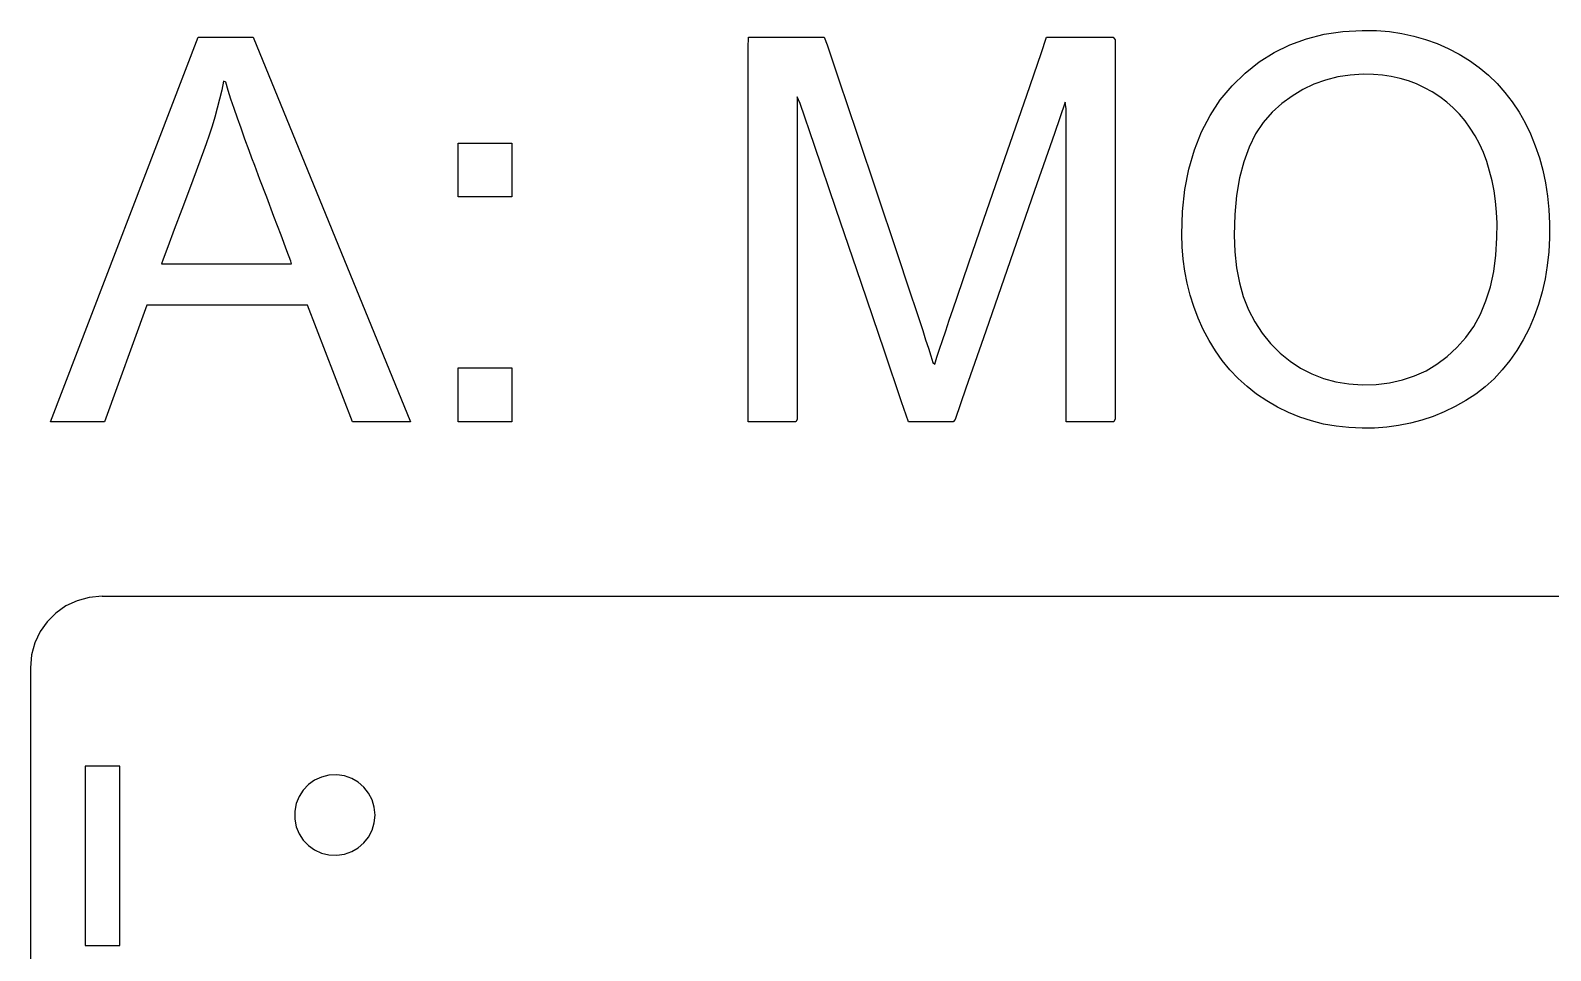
# Model space of a CAD drawing. Header units: metres. Extents: x 0 to 728, y 1000 to 1425.
# Drawn here: x 0 to 169.8, y 1322.4 to 1425.2 of the extents above; entities that cross this region are included whole.
import ezdxf

# ---------------------------------------------------------------- set-up
doc = ezdxf.new("R2010")
doc.units = ezdxf.units.M

msp = doc.modelspace()

# ---------------------------------------------------------------- linework, layer by layer
at = {"layer": 'COMPONENT1'}
for p, q in [((6.56, 1361.87), (5.21, 1361.5)), ((8, 1362), (6.56, 1361.87)), ((8, 1362), (302, 1362)), ((2.85, 1360.12), (1.88, 1359.15)), ((3.96, 1360.91), (2.85, 1360.12)), ((5.21, 1361.5), (3.96, 1360.91)), ((1.88, 1359.15), (1.09, 1358.04)), ((0.5, 1356.79), (0.13, 1355.44)), ((1.09, 1358.04), (0.5, 1356.79)), ((0.13, 1355.44), (0, 1354)), ((0, 1354), (0.02, 1323.5)), ((10, 1343), (6.1, 1343)), ((6.1, 1343), (6.1, 1323)), ((10, 1323), (10, 1343)), ((31.73, 1341.44), (31.05, 1340.95)), ((32.5, 1341.79), (31.73, 1341.44)), ((33.33, 1342), (32.5, 1341.79)), ((34.22, 1342.04), (33.33, 1342)), ((35.09, 1341.92), (34.22, 1342.04)), ((35.9, 1341.63), (35.09, 1341.92)), ((36.62, 1341.21), (35.9, 1341.63)), ((30.01, 1339.64), (29.69, 1338.85)), ((30.47, 1340.34), (30.01, 1339.64)), ((31.05, 1340.95), (30.47, 1340.34)), ((37.25, 1340.66), (36.62, 1341.21)), ((37.77, 1340), (37.25, 1340.66)), ((38.17, 1339.25), (37.77, 1340)), ((29.69, 1338.85), (29.52, 1338)), ((29.52, 1338), (29.52, 1337.1)), ((38.41, 1338.43), (38.17, 1339.25)), ((38.5, 1337.55), (38.41, 1338.43)), ((29.52, 1337.1), (29.69, 1336.25)), ((29.69, 1336.25), (30.01, 1335.46)), ((38.17, 1335.85), (38.41, 1336.67)), ((38.41, 1336.67), (38.5, 1337.55)), ((30.01, 1335.46), (30.47, 1334.76)), ((30.47, 1334.76), (31.05, 1334.15)), ((37.25, 1334.44), (37.77, 1335.1)), ((37.77, 1335.1), (38.17, 1335.85)), ((31.05, 1334.15), (31.73, 1333.66)), ((31.73, 1333.66), (32.5, 1333.31)), ((32.5, 1333.31), (33.33, 1333.1)), ((33.33, 1333.1), (34.22, 1333.06)), ((34.22, 1333.06), (35.09, 1333.18)), ((35.09, 1333.18), (35.9, 1333.47)), ((35.9, 1333.47), (36.62, 1333.89)), ((36.62, 1333.89), (37.25, 1334.44)), ((0.02, 1323.5), (0.02, 1315.5)), ((6.1, 1323), (10, 1323))]:
    msp.add_line(p, q, dxfattribs=at)
at = {"layer": 'COMPONENT16'}
for p, q in [((2.24, 1381.48), (18.74, 1424.44)), ((18.74, 1424.44), (24.86, 1424.44)), ((24.86, 1424.44), (42.44, 1381.48)), ((80.15, 1423.24), (80.21, 1424.44)), ((80.21, 1424.44), (81.04, 1424.44)), ((81.04, 1424.44), (82.56, 1424.44)), ((82.56, 1424.44), (84.43, 1424.44)), ((84.43, 1424.44), (86.3, 1424.44)), ((86.3, 1424.44), (87.82, 1424.44)), ((87.82, 1424.44), (88.64, 1424.44)), ((88.64, 1424.44), (88.99, 1423.59)), ((112.87, 1422.62), (113.49, 1424.44)), ((113.49, 1424.44), (113.96, 1424.44)), ((113.96, 1424.44), (115.15, 1424.44)), ((115.15, 1424.44), (116.75, 1424.44)), ((116.75, 1424.44), (118.45, 1424.44)), ((118.45, 1424.44), (119.95, 1424.44)), ((119.95, 1424.44), (120.93, 1424.44)), ((120.93, 1424.44), (121.14, 1424.13)), ((142.53, 1424.27), (144.5, 1424.76)), ((144.5, 1424.76), (146.57, 1425.07)), ((146.57, 1425.07), (148.75, 1425.2)), ((148.75, 1425.2), (150.34, 1425.17)), ((150.34, 1425.17), (151.77, 1425.06)), ((151.77, 1425.06), (153.15, 1424.86)), ((153.15, 1424.86), (154.51, 1424.57)), ((154.51, 1424.57), (155.82, 1424.19)), ((80.15, 1417.73), (80.15, 1423.24)), ((88.99, 1423.59), (90.29, 1419.69)), ((121.14, 1424.13), (121.14, 1419.97)), ((138.89, 1422.72), (140.66, 1423.58)), ((140.66, 1423.58), (142.53, 1424.27)), ((155.82, 1424.19), (157.1, 1423.73)), ((157.1, 1423.73), (158.35, 1423.18)), ((158.35, 1423.18), (159.55, 1422.55)), ((111.27, 1417.98), (112.87, 1422.62)), ((135.66, 1420.43), (137.22, 1421.67)), ((137.22, 1421.67), (138.89, 1422.72)), ((159.55, 1422.55), (160.72, 1421.83)), ((160.72, 1421.83), (161.81, 1421.04)), ((161.81, 1421.04), (162.84, 1420.19)), ((21.58, 1419.52), (21.37, 1418.52)), ((21.82, 1419.41), (21.58, 1419.52)), ((22.1, 1418.49), (21.82, 1419.41)), ((90.29, 1419.69), (92.28, 1413.73)), ((121.14, 1419.97), (121.14, 1412.34)), ((134.2, 1419.01), (135.66, 1420.43)), ((144.65, 1419.65), (143.35, 1419.18)), ((146, 1420), (144.65, 1419.65)), ((147.4, 1420.21), (146, 1420)), ((148.85, 1420.31), (147.4, 1420.21)), ((149.99, 1420.29), (148.85, 1420.31)), ((151, 1420.2), (149.99, 1420.29)), ((151.99, 1420.06), (151, 1420.2)), ((152.96, 1419.84), (151.99, 1420.06)), ((153.9, 1419.56), (152.96, 1419.84)), ((154.81, 1419.22), (153.9, 1419.56)), ((162.84, 1420.19), (163.8, 1419.26)), ((21.37, 1418.52), (21.13, 1417.51)), ((22.4, 1417.52), (22.1, 1418.49)), ((80.15, 1409.32), (80.15, 1417.73)), ((85.98, 1417.03), (85.63, 1417.79)), ((85.63, 1417.79), (85.63, 1414.25)), ((109.12, 1411.73), (111.27, 1417.98)), ((132.88, 1417.43), (134.2, 1419.01)), ((140.91, 1417.87), (139.77, 1417.02)), ((142.11, 1418.59), (140.91, 1417.87)), ((143.35, 1419.18), (142.11, 1418.59)), ((155.7, 1418.8), (154.81, 1419.22)), ((156.56, 1418.33), (155.7, 1418.8)), ((157.39, 1417.79), (156.56, 1418.33)), ((158.18, 1417.2), (157.39, 1417.79)), ((163.8, 1419.26), (164.68, 1418.27)), ((164.68, 1418.27), (165.5, 1417.21)), ((20.87, 1416.51), (20.59, 1415.51)), ((21.13, 1417.51), (20.87, 1416.51)), ((22.74, 1416.49), (22.4, 1417.52)), ((23.12, 1415.41), (22.74, 1416.49)), ((87.57, 1412.34), (85.98, 1417.03)), ((115.57, 1417.18), (114.36, 1413.7)), ((115.66, 1416.43), (115.57, 1417.18)), ((115.66, 1411.82), (115.66, 1416.43)), ((131.74, 1415.71), (132.88, 1417.43)), ((138.68, 1416.05), (137.68, 1414.92)), ((139.77, 1417.02), (138.68, 1416.05)), ((158.91, 1416.55), (158.18, 1417.2)), ((159.6, 1415.85), (158.91, 1416.55)), ((165.5, 1417.21), (166.25, 1416.08)), ((166.25, 1416.08), (166.93, 1414.89)), ((20.29, 1414.51), (19.98, 1413.51)), ((20.59, 1415.51), (20.29, 1414.51)), ((23.52, 1414.26), (23.12, 1415.41)), ((23.95, 1413.06), (23.52, 1414.26)), ((85.63, 1414.25), (85.63, 1407.75)), ((130.78, 1413.85), (131.74, 1415.71)), ((137.68, 1414.92), (136.83, 1413.63)), ((160.23, 1415.09), (159.6, 1415.85)), ((160.81, 1414.29), (160.23, 1415.09)), ((161.35, 1413.43), (160.81, 1414.29)), ((166.93, 1414.89), (167.54, 1413.63)), ((19.98, 1413.51), (19.64, 1412.52)), ((24.42, 1411.8), (23.95, 1413.06)), ((47.77, 1406.6), (47.77, 1412.6)), ((47.77, 1412.6), (53.78, 1412.6)), ((53.78, 1412.6), (53.78, 1406.6)), ((92.28, 1413.73), (94.55, 1406.96)), ((114.36, 1413.7), (112.15, 1407.31)), ((129.99, 1411.84), (130.78, 1413.85)), ((136.83, 1413.63), (136.1, 1412.16)), ((161.83, 1412.51), (161.35, 1413.43)), ((167.54, 1413.63), (168.07, 1412.32)), ((19.08, 1410.99), (18.52, 1409.49)), ((19.34, 1411.7), (19.08, 1410.99)), ((19.64, 1412.52), (19.34, 1411.7)), ((24.74, 1410.94), (24.42, 1411.8)), ((25.06, 1410.1), (24.74, 1410.94)), ((90, 1405.18), (87.57, 1412.34)), ((106.83, 1405.07), (109.12, 1411.73)), ((115.66, 1404.78), (115.66, 1411.82)), ((121.14, 1412.34), (121.14, 1402.96)), ((129.37, 1409.7), (129.99, 1411.84)), ((136.1, 1412.16), (135.5, 1410.53)), ((162.27, 1411.55), (161.83, 1412.51)), ((162.65, 1410.54), (162.27, 1411.55)), ((168.07, 1412.32), (168.52, 1410.98)), ((168.52, 1410.98), (168.9, 1409.59)), ((18.52, 1409.49), (17.76, 1407.46)), ((25.64, 1408.56), (25.06, 1410.1)), ((80.15, 1399.75), (80.15, 1409.32)), ((128.94, 1407.41), (129.37, 1409.7)), ((135.5, 1410.53), (135.04, 1408.73)), ((162.97, 1409.49), (162.65, 1410.54)), ((163.24, 1408.4), (162.97, 1409.49)), ((168.9, 1409.59), (169.21, 1408.16)), ((17.76, 1407.46), (16.91, 1405.19)), ((26.39, 1406.58), (25.64, 1408.56)), ((85.63, 1407.75), (85.63, 1399.77)), ((135.04, 1408.73), (134.71, 1406.76)), ((163.46, 1407.27), (163.24, 1408.4)), ((169.21, 1408.16), (169.43, 1406.69)), ((27.2, 1404.42), (26.39, 1406.58)), ((53.78, 1406.6), (47.77, 1406.6)), ((94.55, 1406.96), (96.68, 1400.6)), ((112.15, 1407.31), (109.42, 1399.46)), ((128.67, 1404.98), (128.94, 1407.41)), ((134.71, 1406.76), (134.51, 1404.62)), ((163.63, 1406.11), (163.46, 1407.27)), ((163.74, 1404.9), (163.63, 1406.11)), ((169.43, 1406.69), (169.58, 1405.18)), ((16.91, 1405.19), (16.07, 1402.95)), ((27.99, 1402.34), (27.2, 1404.42)), ((92.77, 1397.04), (90, 1405.18)), ((104.82, 1399.22), (106.83, 1405.07)), ((115.66, 1396.77), (115.66, 1404.78)), ((128.58, 1402.41), (128.67, 1404.98)), ((134.51, 1404.62), (134.44, 1402.32)), ((163.8, 1403.65), (163.74, 1404.9)), ((169.58, 1405.18), (169.66, 1403.62)), ((16.07, 1402.95), (15.34, 1401.01)), ((121.14, 1402.96), (121.14, 1393.59)), ((128.62, 1401.02), (128.58, 1402.41)), ((163.79, 1402.04), (163.8, 1403.65)), ((169.66, 1403.62), (169.65, 1402.03)), ((15.34, 1401.01), (14.83, 1399.64)), ((28.64, 1400.59), (27.99, 1402.34)), ((128.73, 1399.65), (128.62, 1401.02)), ((134.44, 1402.32), (134.51, 1400.45)), ((163.67, 1400.1), (163.79, 1402.04)), ((169.65, 1402.03), (169.57, 1400.46)), ((14.83, 1399.64), (14.63, 1399.12)), ((14.63, 1399.12), (15.23, 1399.12)), ((15.23, 1399.12), (16.81, 1399.12)), ((16.81, 1399.12), (19.06, 1399.12)), ((19.06, 1399.12), (21.65, 1399.12)), ((21.65, 1399.12), (24.27, 1399.12)), ((24.27, 1399.12), (26.61, 1399.12)), ((26.61, 1399.12), (28.35, 1399.12)), ((28.35, 1399.12), (29.17, 1399.12)), ((29.08, 1399.44), (28.64, 1400.59)), ((29.17, 1399.12), (29.08, 1399.44)), ((80.15, 1390.76), (80.15, 1399.75)), ((85.63, 1399.77), (85.63, 1391.79)), ((96.68, 1400.6), (98.26, 1395.87)), ((103.5, 1395.39), (104.82, 1399.22)), ((109.42, 1399.46), (106.7, 1391.61)), ((128.92, 1398.29), (128.73, 1399.65)), ((134.51, 1400.45), (134.7, 1398.69)), ((163.43, 1398.28), (163.67, 1400.1)), ((169.57, 1400.46), (169.4, 1398.93)), ((129.19, 1396.96), (128.92, 1398.29)), ((134.7, 1398.69), (135.02, 1397.02)), ((163.06, 1396.57), (163.43, 1398.28)), ((169.16, 1397.44), (168.83, 1396)), ((169.4, 1398.93), (169.16, 1397.44)), ((95.37, 1389.38), (92.77, 1397.04)), ((98.26, 1395.87), (98.87, 1394.03)), ((115.66, 1389.25), (115.66, 1396.77)), ((129.52, 1395.64), (129.19, 1396.96)), ((129.94, 1394.34), (129.52, 1395.64)), ((135.02, 1397.02), (135.46, 1395.46)), ((162.56, 1394.98), (163.06, 1396.57)), ((168.83, 1396), (168.42, 1394.59)), ((12.99, 1394.49), (8.28, 1381.48)), ((30.95, 1394.49), (12.99, 1394.49)), ((35.97, 1381.48), (30.95, 1394.49)), ((98.87, 1394.03), (99.28, 1392.8)), ((102.62, 1392.82), (103.06, 1394.1)), ((103.06, 1394.1), (103.5, 1395.39)), ((130.43, 1393.06), (129.94, 1394.34)), ((135.46, 1395.46), (136.03, 1394)), ((136.03, 1394), (136.73, 1392.63)), ((161.94, 1393.5), (162.56, 1394.98)), ((168.42, 1394.59), (167.94, 1393.23)), ((99.28, 1392.8), (99.65, 1391.67)), ((102.22, 1391.64), (102.62, 1392.82)), ((121.14, 1393.59), (121.14, 1385.95)), ((130.99, 1391.8), (130.43, 1393.06)), ((136.73, 1392.63), (137.55, 1391.37)), ((161.19, 1392.14), (161.94, 1393.5)), ((167.94, 1393.23), (167.37, 1391.91)), ((80.15, 1384.09), (80.15, 1390.76)), ((85.63, 1391.79), (85.63, 1385.29)), ((99.65, 1391.67), (99.98, 1390.63)), ((99.98, 1390.63), (100.29, 1389.7)), ((101.54, 1389.58), (101.86, 1390.56)), ((101.86, 1390.56), (102.22, 1391.64)), ((106.7, 1391.61), (104.48, 1385.22)), ((131.63, 1390.57), (130.99, 1391.8)), ((132.34, 1389.41), (131.63, 1390.57)), ((137.55, 1391.37), (138.51, 1390.21)), ((159.31, 1389.77), (160.31, 1390.9)), ((160.31, 1390.9), (161.19, 1392.14)), ((166.72, 1390.64), (166.01, 1389.44)), ((167.37, 1391.91), (166.72, 1390.64)), ((97.3, 1383.71), (95.37, 1389.38)), ((100.29, 1389.7), (100.55, 1388.86)), ((100.55, 1388.86), (100.79, 1388.11)), ((101.25, 1388.69), (101.54, 1389.58)), ((115.66, 1383.67), (115.66, 1389.25)), ((133.11, 1388.31), (132.34, 1389.41)), ((138.51, 1390.21), (139.56, 1389.16)), ((139.56, 1389.16), (140.68, 1388.25)), ((158.23, 1388.77), (159.31, 1389.77)), ((166.01, 1389.44), (165.22, 1388.31)), ((47.77, 1381.48), (47.77, 1387.49)), ((47.77, 1387.49), (53.78, 1387.49)), ((53.78, 1387.49), (53.78, 1381.48)), ((100.79, 1388.11), (101, 1387.91)), ((101, 1387.91), (101.25, 1388.69)), ((133.96, 1387.28), (133.11, 1388.31)), ((134.88, 1386.32), (133.96, 1387.28)), ((140.68, 1388.25), (141.86, 1387.47)), ((141.86, 1387.47), (143.11, 1386.83)), ((154.58, 1386.6), (155.87, 1387.18)), ((155.87, 1387.18), (157.08, 1387.91)), ((157.08, 1387.91), (158.23, 1388.77)), ((164.37, 1387.27), (163.46, 1386.29)), ((165.22, 1388.31), (164.37, 1387.27)), ((121.14, 1385.95), (121.14, 1381.8)), ((135.88, 1385.42), (134.88, 1386.32)), ((136.94, 1384.58), (135.88, 1385.42)), ((143.11, 1386.83), (144.42, 1386.32)), ((144.42, 1386.32), (145.8, 1385.95)), ((145.8, 1385.95), (147.24, 1385.72)), ((147.24, 1385.72), (148.75, 1385.62)), ((148.75, 1385.62), (150.3, 1385.66)), ((150.3, 1385.66), (151.8, 1385.83)), ((151.8, 1385.83), (153.22, 1386.15)), ((153.22, 1386.15), (154.58, 1386.6)), ((162.47, 1385.4), (161.42, 1384.58)), ((163.46, 1386.29), (162.47, 1385.4)), ((80.15, 1381.48), (80.15, 1384.09)), ((85.63, 1385.29), (85.63, 1381.75)), ((98.05, 1381.48), (97.3, 1383.71)), ((104.48, 1385.22), (103.27, 1381.75)), ((138.07, 1383.82), (136.94, 1384.58)), ((139.26, 1383.12), (138.07, 1383.82)), ((160.3, 1383.84), (159.12, 1383.17)), ((161.42, 1384.58), (160.3, 1383.84)), ((115.66, 1381.48), (115.66, 1383.67)), ((140.49, 1382.51), (139.26, 1383.12)), ((141.77, 1382), (140.49, 1382.51)), ((143.08, 1381.57), (141.77, 1382)), ((156.67, 1382.08), (155.4, 1381.66)), ((157.9, 1382.59), (156.67, 1382.08)), ((159.12, 1383.17), (157.9, 1382.59)), ((8.28, 1381.48), (2.24, 1381.48)), ((42.44, 1381.48), (35.97, 1381.48)), ((53.78, 1381.48), (47.77, 1381.48)), ((80.48, 1381.48), (80.15, 1381.48)), ((81.33, 1381.48), (80.48, 1381.48)), ((82.48, 1381.48), (81.33, 1381.48)), ((83.7, 1381.48), (82.48, 1381.48)), ((84.77, 1381.48), (83.7, 1381.48)), ((85.48, 1381.48), (84.77, 1381.48)), ((85.63, 1381.75), (85.48, 1381.48)), ((98.36, 1381.48), (98.05, 1381.48)), ((99.16, 1381.48), (98.36, 1381.48)), ((100.23, 1381.48), (99.16, 1381.48)), ((101.38, 1381.48), (100.23, 1381.48)), ((102.38, 1381.48), (101.38, 1381.48)), ((103.04, 1381.48), (102.38, 1381.48)), ((103.27, 1381.75), (103.04, 1381.48)), ((116, 1381.48), (115.66, 1381.48)), ((116.85, 1381.48), (116, 1381.48)), ((117.99, 1381.48), (116.85, 1381.48)), ((119.21, 1381.48), (117.99, 1381.48)), ((120.29, 1381.48), (119.21, 1381.48)), ((120.99, 1381.48), (120.29, 1381.48)), ((121.14, 1381.8), (120.99, 1381.48)), ((144.43, 1381.23), (143.08, 1381.57)), ((145.82, 1380.98), (144.43, 1381.23)), ((147.25, 1380.83), (145.82, 1380.98)), ((148.72, 1380.76), (147.25, 1380.83)), ((150.12, 1380.77), (148.72, 1380.76)), ((151.48, 1380.87), (150.12, 1380.77)), ((152.81, 1381.05), (151.48, 1380.87)), ((154.12, 1381.32), (152.81, 1381.05)), ((155.4, 1381.66), (154.12, 1381.32))]:
    msp.add_line(p, q, dxfattribs=at)

doc.saveas('drawing.dxf')
